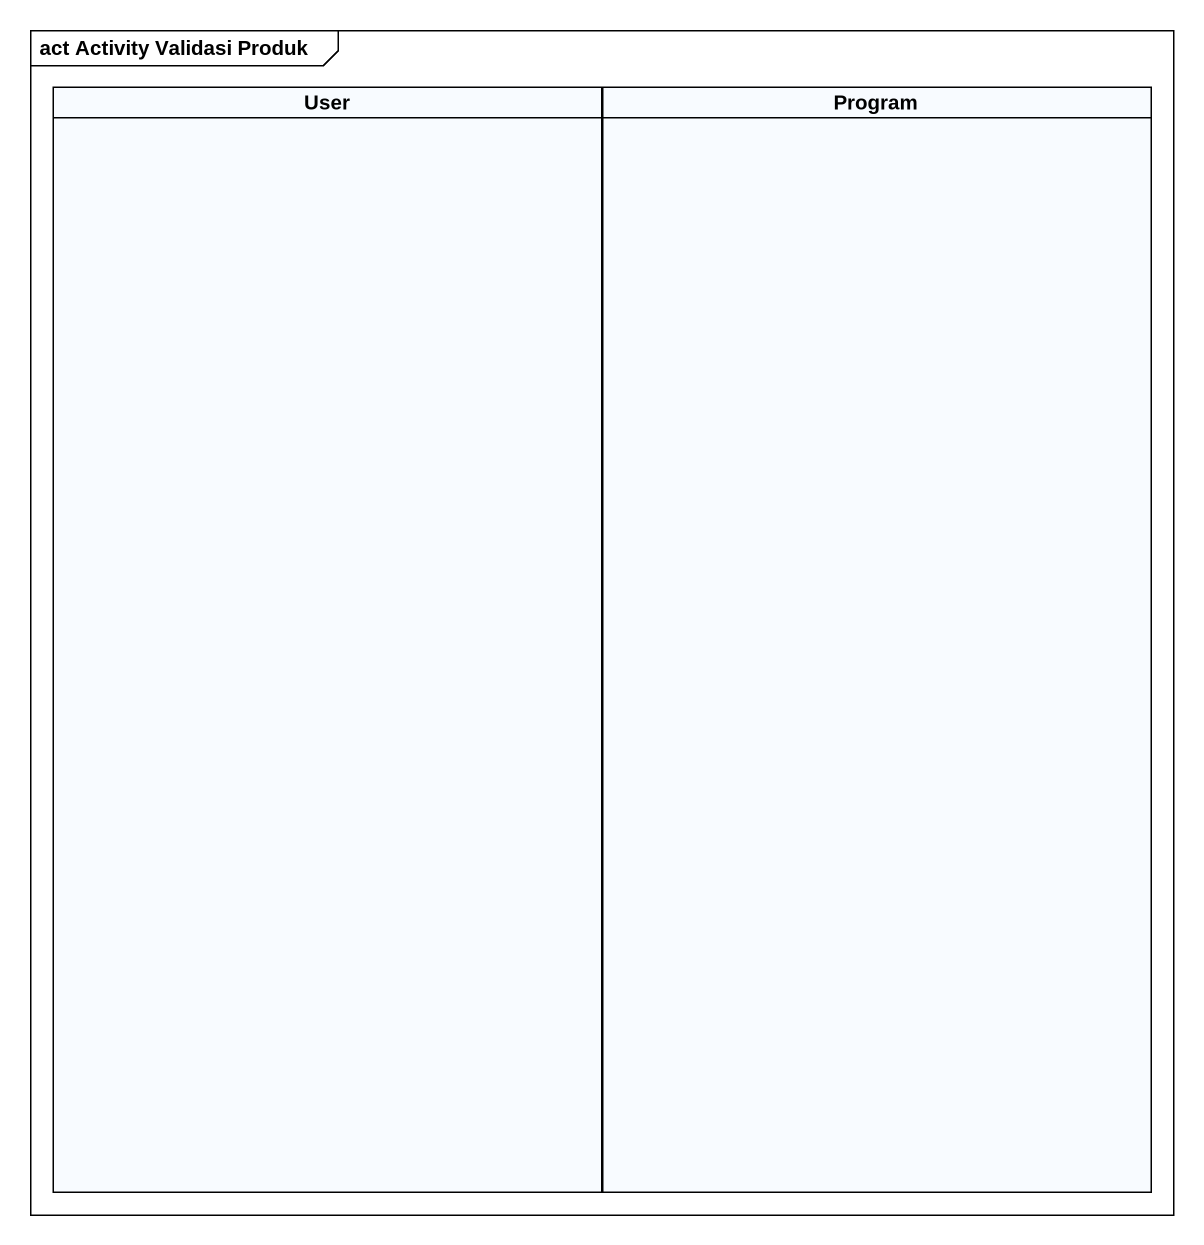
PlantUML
@startuml
mainframe act Activity Validasi Produk
hide empty description
state User <<partition>>
state Program <<partition>>
@enduml
